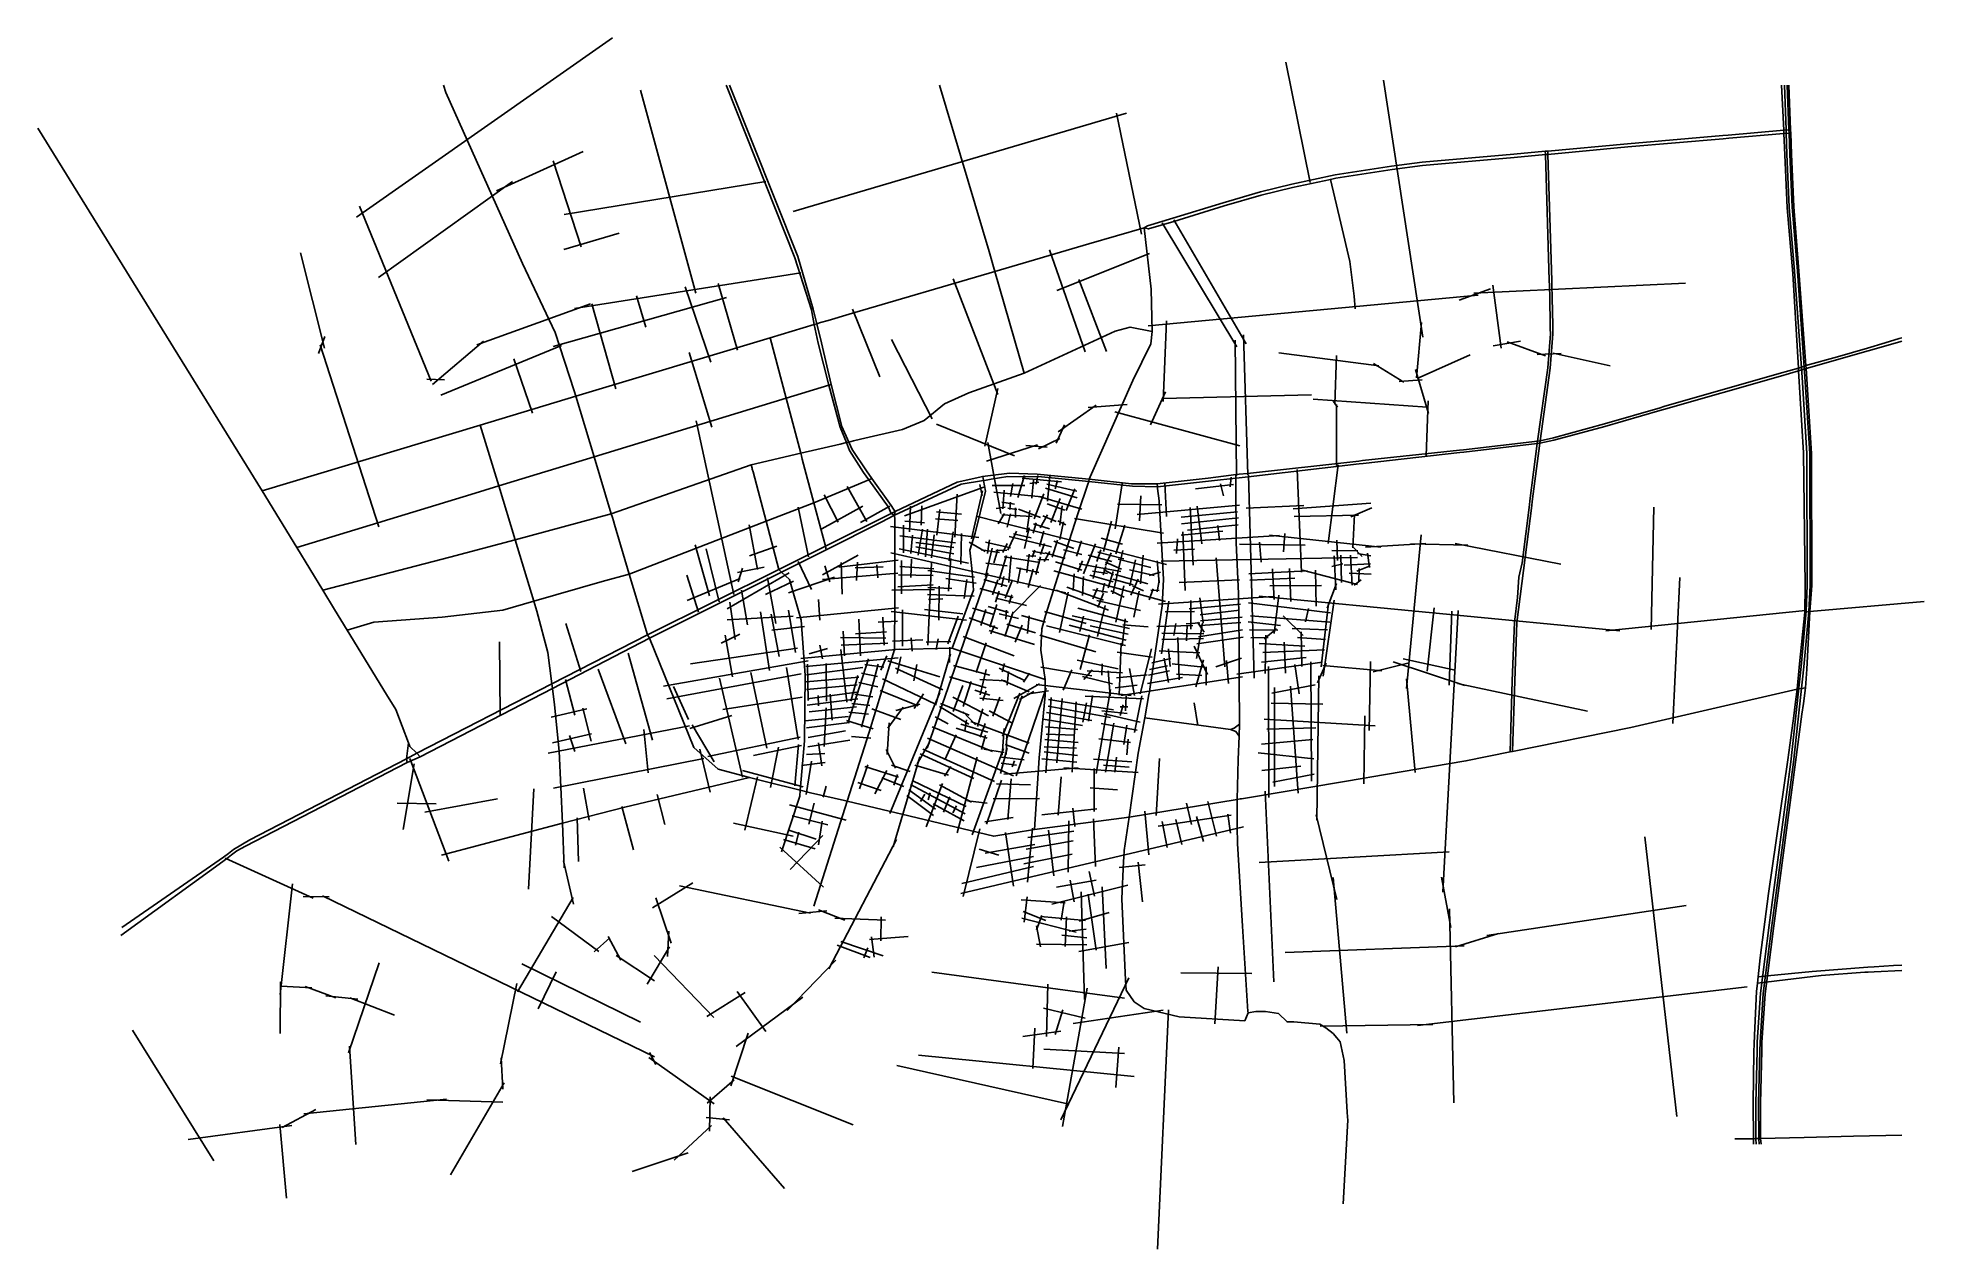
# Model space of a CAD drawing. Header units: metres. Extents: x 7739 to 15626, y -44 to 5020.
import ezdxf

# ---------------------------------------------------------------- set-up
doc = ezdxf.new("R2010")
doc.units = ezdxf.units.M
doc.header["$MEASUREMENT"] = 0
doc.layers.add('路网', color=2, linetype='Continuous')

msp = doc.modelspace()

# ---------------------------------------------------------------- linework, layer by layer
at = {"layer": '路网'}
for p, q in [((9072.2, 4270.2), (10142.7, 5019.8)), ((13058.6, 4414.4), (12956.9, 4918.2)), ((13530.1, 3768.1), (13365.6, 4842.7)), ((10489.9, 3952.3), (10259.6, 4800.6)), ((10896.8, 4293.9), (12290.2, 4704.9)), ((12249.6, 4704.9), (12353.6, 4198.1)), ((14806.4, 4613.1), (14784.1, 4611.2)), ((14784.8, 4597.3), (14809.2, 4599.4)), ((9657.6, 4379.7), (10019.3, 4544)), ((9893.4, 4505.9), (10011.6, 4146.3)), ((9163.5, 4017.9), (9723.5, 4418.3)), ((9940.7, 4281.2), (10783.6, 4419.1)), ((9384.6, 3584.4), (9084.5, 4316)), ((9938.7, 4134.5), (10170.3, 4203.4)), ((12752.7, 3727.9), (12439.6, 4245.6)), ((12489.1, 4258.3), (12791.1, 3740.1)), ((8938.1, 3721.6), (8837.2, 4120.2)), ((11968.5, 4133.9), (12118.6, 3706.6)), ((12000.3, 3963.1), (12387.6, 4118.5)), ((9982.8, 3887.5), (10929.7, 4036.5)), ((15076.9, 4034.1), (15077.9, 4010.5)), ((15102.5, 4026.3), (15102.2, 4044.2)), ((10553, 3664), (10445.7, 3979.1)), ((10584.5, 3993.2), (10664.1, 3714.5)), ((11752.3, 3528.4), (11566.8, 4012.4)), ((12091.7, 4009.3), (12206.9, 3708.4)), ((12381.9, 3815.2), (13761.4, 3943.6)), ((13680.9, 3922.5), (13812.2, 3970.1)), ((13743.4, 3952.1), (14627.8, 3994.6)), ((13821.7, 3985.7), (13857.8, 3721.6)), ((14058.4, 4004.4), (14059, 3983.5)), ((14069.4, 3985.5), (14068.8, 4004.6)), ((9574.4, 3735.7), (10050.1, 3907.5)), ((9893.6, 3729.5), (10619.3, 3934)), ((10055.3, 3907.7), (10156, 3552.5)), ((10242.8, 3941.2), (10281.9, 3810.4)), ((11144.8, 3885.8), (11259.9, 3601.7)), ((11011.5, 3828.9), (11043.3, 3838.5)), ((12444.8, 3499.9), (12458.2, 3836.3)), ((13524.7, 3829.8), (13503, 3598.1)), ((14062.4, 3819.4), (14062.7, 3802.8)), ((14073.1, 3801.6), (14072.9, 3818.2)), ((8913.5, 3699.9), (8940, 3770.7)), ((9164.9, 2976), (8920.1, 3735.7)), ((9389.6, 3571), (9603.2, 3751.8)), ((9424.6, 3525.7), (9928.8, 3733.3)), ((11308.3, 3758.3), (11478.2, 3426.9)), ((12751.2, 3188.5), (12745.6, 3755.7)), ((12780.2, 3777.8), (12797.9, 3193)), ((13823.9, 3732.6), (13937.5, 3751.1)), ((13881.8, 3748.9), (14043, 3690.8)), ((9730.2, 3678), (9807.8, 3450.1)), ((10462.6, 3704.3), (10556.7, 3391.9)), ((12928.3, 3702.5), (13345.8, 3648.3)), ((13168.7, 3692), (13161.9, 3487.8)), ((13323.5, 3657.5), (13450.7, 3580.3)), ((13498.7, 3632.7), (13554, 3449.4)), ((13505.6, 3595.9), (13727, 3694.2)), ((14007.3, 3696), (14107.9, 3699.4)), ((14074.6, 3702), (14312.7, 3648.3)), ((9439.5, 3589.2), (9366.3, 3593)), ((11698.3, 3312.6), (11753.3, 3554.3)), ((13430.8, 3583.2), (13527.5, 3589.6)), ((12005.7, 3373.1), (12164.1, 3483.8)), ((12131.1, 3474), (12293.8, 3487.3)), ((12390.6, 3401.9), (12454.5, 3539.9)), ((12442.9, 3511.2), (13064.6, 3526.6)), ((13071.3, 3508.4), (13547.7, 3476.1)), ((13155.7, 3499.3), (13172.6, 3475.6)), ((13168.7, 3487), (13168.7, 3231.9)), ((13551.8, 3501.4), (13543.2, 3271.9)), ((14536.9, 3477.7), (14521.7, 3472.9)), ((10491.2, 3418.3), (10649, 2692.9)), ((11496.7, 3404), (11822.7, 3272.3)), ((11997.2, 3324.8), (12031.6, 3401.9)), ((12241.7, 3456.3), (12765.2, 3314.6)), ((14521, 3461.6), (14535.4, 3465.6)), ((11149.2, 3334.2), (11179.5, 3341.3)), ((11704.9, 3249.2), (11919.4, 3317.8)), ((11710.7, 3327.8), (11766, 3031.1)), ((11869.7, 3315.7), (11958.7, 3308)), ((11923.6, 3301.7), (12012.7, 3344.4)), ((10931.7, 3272.3), (10935.4, 3258.6)), ((13262.6, 3250.3), (12796.8, 3198.6)), ((12800, 3183.9), (13263.9, 3238.4)), ((13133.3, 2906.4), (13175.8, 3234.2)), ((13277.8, 3252), (13262.6, 3250.3)), ((13263.9, 3238.4), (13280.4, 3240.4)), ((13683.4, 3295.9), (13277.8, 3252)), ((13280.4, 3240.4), (13684.6, 3285.5)), ((13699.4, 3297.6), (13683.4, 3295.9)), ((13684.6, 3285.5), (13700.5, 3287.4)), ((10726.6, 3216.9), (10729.5, 3205.8)), ((11722.1, 3190.1), (11700, 3187.3)), ((11704.3, 3170.7), (11725.2, 3174.3)), ((11806.6, 3102.1), (11816.1, 3155.9)), ((11836, 3098.7), (11865, 3189.8)), ((11854.3, 3178.2), (12019.1, 3164.1)), ((11886.3, 3155.9), (11924.3, 3161.7)), ((11894.6, 3095.5), (11901.4, 3170.5)), ((11912.6, 3153.4), (11919.9, 3189.5)), ((11970.6, 3187), (11960.3, 3083.3)), ((12002.5, 3169.6), (11993.3, 3133.7)), ((12272.8, 3156), (12243.1, 2967.4)), ((12458.1, 3019.1), (12450.9, 3157.4)), ((12684, 3155), (12696.5, 3104.6)), ((12728.3, 3182.4), (12724.9, 3142.1)), ((12796.8, 3198.6), (12761.5, 3195.5)), ((12762, 3180), (12800, 3183.9)), ((12800.4, 3193), (12824.9, 2343.4)), ((13003.7, 3215), (13023.1, 2785.6)), ((11027.1, 3109.5), (11085.3, 2995.4)), ((11123.6, 3144.3), (11205.9, 2998.2)), ((11362.4, 3021), (11694.5, 3141.7)), ((11573.7, 2932.4), (11582.9, 3111.3)), ((11688.8, 3126.3), (11642.9, 2925.8)), ((11678.2, 3151.8), (11687.5, 3106.9)), ((11729.9, 3147.9), (11866.2, 3148.2)), ((11736.6, 3120.8), (11935.6, 3100.2)), ((11770.3, 3078.7), (11822.2, 3069.9)), ((11774.5, 3050.5), (11780, 3129.3)), ((11806.1, 3078.4), (11803, 3047.7)), ((11905.3, 3009.1), (11945, 3112.7)), ((11926.4, 3101.7), (12104.7, 3049.7)), ((11952.5, 3136.9), (12084.1, 3096)), ((11958, 3153.9), (12083.2, 3124.8)), ((11974, 2993.7), (12013, 3094)), ((12039.3, 3043.9), (12074.4, 3134.4)), ((12350.1, 3105.5), (12345.6, 3001)), ((12579.7, 3134.4), (12738.8, 3151.7)), ((13977.1, 3084.3), (13975, 3067.7)), ((13985.1, 3064.3), (13987.2, 3080.7)), ((10141.5, 3014.4), (10145.7, 3000.7)), ((10918.5, 3057.9), (10961.4, 2849.3)), ((11017.1, 2967), (11188.2, 3062)), ((11178.9, 2993.9), (11301, 3062)), ((11364.1, 2998.9), (11446.6, 2991.9)), ((11383.1, 2954.8), (11387.5, 3061.4)), ((11434.7, 3063.3), (11432.1, 2982.6)), ((11492.1, 3009.5), (11585.1, 3002)), ((11496, 3038.1), (11601, 3028)), ((11497.8, 2939.9), (11511, 3047.8)), ((11661.7, 3019.5), (12458.3, 2818.3)), ((11746.3, 3052.3), (11783.9, 3058)), ((11754.5, 2987.7), (11780.6, 3031.7)), ((11769.7, 3025.9), (11896.2, 3018.6)), ((11805.8, 3030.2), (11792.1, 2973.5)), ((11794.9, 3054.1), (11832.8, 3047.7)), ((11827, 3055), (11826.7, 3014.4)), ((11839.4, 3048.7), (11930.7, 3014.8)), ((11874.7, 2953.2), (11886.2, 3043.4)), ((11961.3, 3025.6), (11930.6, 2970.7)), ((11941, 3021.1), (11996.4, 2997.4)), ((11958.9, 3072), (12032.5, 3044.8)), ((12004.2, 3001), (12036.9, 2983.4)), ((12022.2, 3063.8), (12011.5, 2982.5)), ((12073.3, 3010.1), (12446.1, 2948.8)), ((12195.4, 2872.5), (12228, 2999)), ((12253.1, 3069.8), (12439, 3067.8)), ((12335, 3027.1), (12762.9, 3066.3)), ((12519.8, 3016.4), (12754.5, 3038.4)), ((12521.4, 2988.4), (12759.1, 3013.4)), ((12556.4, 3055.8), (12569.7, 2814.6)), ((12586.5, 3061.8), (12606.1, 2904.2)), ((12791.7, 3053), (13032.1, 3064.6)), ((12988.1, 3050), (13312.2, 3074.3)), ((12991.4, 3017.9), (13261.4, 3023.5)), ((13228.5, 3017.4), (13316.5, 3054.6)), ((13243.6, 3027.2), (13237.1, 2887)), ((14484.6, 2545.8), (14495.7, 3057.1)), ((10713.6, 2983.9), (10748.9, 2796.9)), ((11304.8, 2977), (11673.2, 2930.9)), ((11343.4, 2938), (11575.9, 2908.9)), ((11358, 2982.6), (11358, 2867.2)), ((11396.3, 2940.7), (11389.3, 2864.4)), ((11419.3, 2857.4), (11438.2, 2965.8)), ((11459.4, 2966.2), (11450.1, 2849.9)), ((11476.2, 2846.3), (11487.2, 2942.4)), ((11549.8, 2833.6), (11565.7, 2954.3)), ((11597.6, 2818.9), (11601.6, 2947)), ((11710.4, 2864.4), (11718.3, 2921.3)), ((11795, 2877.3), (11831.2, 2957.2)), ((11800.9, 2934.9), (11977.7, 2891.1)), ((11819, 2945.9), (11892.1, 2929.8)), ((11864.5, 2884.3), (11883.9, 2971.4)), ((11913.8, 2992.5), (11900, 2949)), ((11901.9, 2988.5), (11968.7, 2966.8)), ((11945.7, 2956.6), (11927.7, 2892.8)), ((11979.8, 2847.9), (12003.1, 2919.7)), ((12012.5, 2922.6), (12028.1, 2996.6)), ((12184.8, 2927.7), (12274.8, 2903.1)), ((12246.1, 2862), (12283.8, 2982.5)), ((12419.3, 2907.3), (12929.9, 2939.4)), ((12504.1, 2925.3), (12500, 2863.4)), ((12519, 2940.9), (12693.4, 2956.6)), ((12525.8, 2955.1), (12536.3, 2709.7)), ((12545.3, 2960.9), (12757.1, 2983.8)), ((12672.4, 2980.3), (12679.5, 2918.1)), ((12888.7, 2940.2), (13354.3, 2890.7)), ((12952.5, 2946.9), (12947.4, 2871.2)), ((13170.2, 2920.2), (13172.3, 2835.2)), ((13461.5, 2300.1), (13522.4, 2941.4)), ((10487.1, 2900.3), (10547.7, 2687.2)), ((10533.4, 2883.3), (10588.1, 2661.5)), ((10715.4, 2853.8), (10829.4, 2894)), ((11019.4, 2774.6), (11169.7, 2857)), ((11305.7, 2866.3), (12036.7, 2699.3)), ((11340.5, 2884), (11629.8, 2823.1)), ((11391.9, 2840.3), (11388.6, 2764.1)), ((11410, 2892.2), (11568.4, 2863.1)), ((11410.4, 2909.4), (11569.7, 2889.5)), ((11546.8, 2706.8), (11556.9, 2843.1)), ((11632.9, 2910.8), (11700.4, 2872.3)), ((11683.3, 2879), (11759.8, 2868.5)), ((11700.8, 2911.1), (11805.3, 2887.4)), ((11700.8, 2767.8), (11729.4, 2886)), ((11736.4, 2825.6), (11753, 2881)), ((11744.9, 2876.9), (11790.7, 2878.4)), ((11759.2, 2754.4), (11788.7, 2855)), ((11773.8, 2868.2), (11792.2, 2906.1)), ((11779, 2850.1), (11928.2, 2826.4)), ((11798.3, 2742.1), (11808.8, 2853.5)), ((11873.3, 2854.1), (11911.6, 2852.3)), ((11883.6, 2860.9), (11873.6, 2784.7)), ((11907.4, 2877.9), (11896, 2848.8)), ((11898.3, 2873.8), (11948.3, 2863.8)), ((11912.4, 2776.1), (11931.8, 2850.2)), ((11920.7, 2839.3), (11966.6, 2837.2)), ((11948, 2905.9), (11930.7, 2859.7)), ((11946.3, 2830.5), (11970.1, 2872.5)), ((11948.9, 2867.2), (12033.9, 2843.7)), ((11986.9, 2916.1), (12070.4, 2885)), ((12027.5, 2878.9), (12104.7, 2860.4)), ((12103.2, 2917.5), (12081.7, 2853)), ((12161.8, 2904.9), (12111.4, 2779.4)), ((12130.6, 2856.4), (12229.2, 2830.3)), ((12184.2, 2879.7), (12166.4, 2830.3)), ((12171.4, 2869.2), (12279.6, 2841.7)), ((12203.5, 2813.3), (12226.9, 2866.5)), ((12275.4, 2876.2), (12233.5, 2695.1)), ((12256.6, 2840.1), (12392.1, 2805.7)), ((12349, 2737.8), (12360.8, 2856.4)), ((12435.2, 2831.2), (13256.9, 2847.8)), ((12488.4, 2878.5), (12574.7, 2882.5)), ((12665.6, 2846.3), (12701.7, 2390.3)), ((12763, 2903.3), (13037.6, 2899.3)), ((12853.7, 2827), (12847.4, 2910.8)), ((13149.9, 2876.8), (13257.3, 2875.7)), ((13159.6, 2854.5), (13165.3, 2712.2)), ((13186.8, 2856.8), (13189.3, 2742.6)), ((13227.7, 2856.8), (13233.8, 2731)), ((13234.2, 2894.5), (13275.4, 2851.5)), ((13256.3, 2863.8), (13312, 2854.8)), ((13290, 2890.7), (13541.6, 2906.4)), ((13297.9, 2865.6), (13306.9, 2804.8)), ((13479.7, 2903.9), (13717.3, 2898.1)), ((13665.3, 2905.6), (14106.2, 2818.7)), ((10452.3, 2773.5), (10501.7, 2618.8)), ((10622.1, 2633), (10880.7, 2783)), ((10665.2, 2784.7), (10776, 2806.8)), ((10685.1, 2802.8), (10667.9, 2745.9)), ((10790.4, 2761.6), (10824.4, 2572)), ((10877.3, 2699.8), (11070.6, 2764.4)), ((10918.8, 2830.1), (10974, 2713.6)), ((11019.4, 2754.7), (11335.6, 2781.4)), ((11029.6, 2811.9), (11050.9, 2745.5)), ((11088.7, 2807), (11336.3, 2836.1)), ((11097.7, 2826.2), (11101.9, 2693.8)), ((11156.4, 2804.6), (11273.4, 2808.4)), ((11166.7, 2827.6), (11161.5, 2750.6)), ((11247.5, 2816.8), (11251.7, 2761.9)), ((11338.2, 2775.1), (11482.5, 2772.4)), ((11342.8, 2809.8), (11485.7, 2799.6)), ((11350.7, 2834.3), (11350.7, 2695.2)), ((11710.9, 2783.6), (11457.2, 2050.4)), ((11459.8, 2792.7), (11655.4, 2765.4)), ((11460.9, 2481), (11476, 2825.4)), ((11703.1, 2823.8), (11792.5, 2812.5)), ((11768.2, 2724.2), (11778.7, 2768.1)), ((11831.6, 2803.4), (11924.5, 2784.1)), ((11847.7, 2803.9), (11835.4, 2738.3)), ((11900.2, 2799), (11879.5, 2722)), ((11986.5, 2791.8), (12453.8, 2663.4)), ((11994.1, 2829.3), (12104.7, 2793.7)), ((12072.5, 2778.8), (12067.4, 2708.8)), ((12087.6, 2787.8), (12106.9, 2833.7)), ((12093, 2820.7), (12267.7, 2788.6)), ((12110.7, 2768), (12106.4, 2688.6)), ((12137, 2774), (12234.7, 2745.1)), ((12148.5, 2790.4), (12211.7, 2780.4)), ((12165.9, 2818.4), (12151.7, 2759.8)), ((12204.9, 2810.1), (12193.9, 2775.3)), ((12194.3, 2796.9), (12236, 2774.4)), ((12202.6, 2827.1), (12269.5, 2798.2)), ((12213.6, 2720.8), (12234.7, 2788.1)), ((12243.9, 2776.7), (12379.8, 2736.9)), ((12302.8, 2796.1), (12406.2, 2772.2)), ((12304.2, 2729.2), (12328.6, 2837.4)), ((12385.2, 2771.9), (12432.9, 2786.1)), ((12418.7, 2833.3), (12427.4, 2741.4)), ((12801.8, 2779.4), (13046.2, 2791.8)), ((12806.3, 2752.8), (12994, 2760.8)), ((12901.3, 2800.3), (12908.7, 2671.6)), ((12971.6, 2801.4), (12977.9, 2663.6)), ((13026.2, 2793.6), (13257.2, 2733.7)), ((13081.5, 2794), (13084.4, 2643.6)), ((13149.2, 2810.2), (13195.5, 2820.3)), ((13201.3, 2815.3), (13311.6, 2821)), ((13221.2, 2781.3), (13313.8, 2777.3)), ((13254.1, 2790.3), (13309.4, 2812)), ((13262.8, 2745.1), (13263.1, 2801.2)), ((14575, 2152.9), (14603.9, 2764)), ((10454.6, 2667), (10675.7, 2759)), ((10681.2, 2710.2), (10707, 2565.1)), ((10782, 2692.8), (10898.8, 2747.7)), ((11310.5, 2710.5), (11488, 2713.2)), ((11335, 2725.1), (11482.9, 2733.4)), ((11458.4, 2692.3), (11654, 2684.9)), ((11460.7, 2721.5), (11560.6, 2717.9)), ((11508.4, 2727.9), (11507, 2584.7)), ((11535.2, 2759.3), (11661.9, 2739.9)), ((11623.5, 2755.2), (11612, 2675.7)), ((11678.1, 2718), (11817.6, 2679.5)), ((11695.1, 2754.8), (11792.6, 2727.6)), ((11752.5, 2754.3), (11730, 2691.8)), ((11759.1, 2706), (11743.4, 2660.6)), ((11814.2, 2754.2), (11783.8, 2676.7)), ((11811.4, 2691), (11800.9, 2654.3)), ((11810.5, 2608.1), (11931.7, 2729.9)), ((11997.4, 2710.8), (12215.7, 2626.6)), ((12046.9, 2702.8), (12010.3, 2533.7)), ((12042.1, 2722.5), (12194.5, 2669.1)), ((12149.7, 2711.7), (12211.8, 2702.3)), ((12170, 2718.9), (12150.5, 2674.2)), ((12171.4, 2638.1), (12194.5, 2698)), ((12198.8, 2739.8), (12190.2, 2700.9)), ((12224.8, 2707.4), (12281.2, 2681.4)), ((12234.4, 2756.4), (12318.2, 2733.3)), ((12279.7, 2729), (12245.8, 2576.8)), ((12308.3, 2690.3), (12339.1, 2756.4)), ((12316.1, 2729.1), (12361.7, 2707.2)), ((12321.6, 2598.4), (12343.3, 2706.7)), ((12402.4, 2716.8), (12385, 2670.2)), ((12392.1, 2710.5), (12427.2, 2709.6)), ((12428.1, 2750.8), (12418.4, 2703.4)), ((12425, 2651.6), (12904.1, 2684.1)), ((12510.6, 2743), (12763.8, 2753.5)), ((12846, 2685.1), (14353.4, 2540.3)), ((12889.8, 2728.2), (13105.6, 2730)), ((12927.8, 2690), (12908, 2529.4)), ((13168.1, 2738.8), (13130.3, 2635.3)), ((13242.2, 2731), (13271.5, 2754.5)), ((10632, 2660), (10654.6, 2504.4)), ((10797.9, 2374.2), (10760.5, 2619.4)), ((10804.9, 2610.8), (10838.3, 2433)), ((10907, 2450.5), (10877.4, 2627.2)), ((10911.2, 2595.7), (11337.8, 2636.9)), ((11008.2, 2585.1), (11002.7, 2671.2)), ((11306.6, 2621.6), (11622.4, 2585)), ((11354.9, 2629), (11354, 2476.8)), ((11446.9, 2629.5), (11606.4, 2611.5)), ((11463.1, 2672), (11523.2, 2673.8)), ((11647.4, 2635.3), (11732.4, 2611)), ((11682.3, 2563.3), (11702.3, 2630.1)), ((11712, 2642.6), (11798, 2617.9)), ((11720.1, 2556.1), (11748.3, 2650.9)), ((11744.3, 2677.2), (11872.3, 2647.2)), ((11758.4, 2611.1), (11838.7, 2592.6)), ((11781.9, 2516.3), (11817.3, 2620)), ((11789.6, 2627.4), (11787, 2588.8)), ((11851.3, 2604.4), (11952.2, 2577.3)), ((11877.5, 2529.8), (11883.7, 2603)), ((11948.5, 2621.4), (12122.2, 2570.8)), ((12064.3, 2603.1), (12303, 2551)), ((12087.9, 2635.8), (12296.3, 2578)), ((12166.4, 2667.7), (12349.1, 2625.8)), ((12169.4, 2516.3), (12201.3, 2646.9)), ((12437.1, 2445), (12468.2, 2664.8)), ((12452.4, 2619.6), (12575, 2621.7)), ((12552.4, 2633.3), (12767, 2651.7)), ((12559.7, 2547), (12559.7, 2667.3)), ((12598.1, 2678), (12611.8, 2574.4)), ((12598.6, 2607), (12763.3, 2627.5)), ((12801, 2657.5), (13143.1, 2615.7)), ((12808.6, 2603.2), (13140.8, 2577.1)), ((12946, 2603.2), (13029.5, 2521.5)), ((13039.1, 2578.2), (13051.6, 2633.8)), ((13135.1, 2655), (13104, 2389.7)), ((13158.5, 2668.6), (13113.4, 2350.8)), ((13576.9, 2637.4), (13548.1, 2371.7)), ((13613.1, 1448.8), (13676.9, 2625.1)), ((13640.4, 2313.2), (13651.3, 2622.6)), ((14294.4, 2540.7), (15129.1, 2626.3)), ((10009.3, 2370.6), (9946.7, 2571)), ((10597, 2488.8), (10674.9, 2526.9)), ((10621.9, 2586.9), (10896.9, 2602.4)), ((10808.8, 2543.1), (10944.4, 2558.7)), ((11112.3, 2435.6), (11106, 2538.6)), ((11157.9, 2528.2), (11288.1, 2536.3)), ((11178.3, 2436.1), (11171.9, 2590)), ((11253.3, 2577.4), (11333.3, 2580.6)), ((11277.7, 2480.3), (11272.7, 2598.2)), ((11543.6, 2487), (11587.1, 2601.5)), ((11633.1, 2594.5), (11752.6, 2550.5)), ((11716.6, 2541.9), (11906.6, 2483.2)), ((11738.4, 2562.3), (11724.1, 2528.2)), ((11790.4, 2568.8), (11910.8, 2532.2)), ((11825.2, 2493.2), (11854.7, 2564.5)), ((11956.7, 2562.1), (12286.1, 2479.7)), ((12051.3, 2564), (12290, 2501.4)), ((12111.6, 2602.1), (12096.1, 2537.5)), ((12136.4, 2523.9), (12097.5, 2379.7)), ((12139, 2562.1), (12298.2, 2527.4)), ((12284.7, 2590.5), (12272.2, 2477.3)), ((12275.4, 2566.3), (12381.2, 2557.3)), ((12417.7, 2559.1), (12567.6, 2563.3)), ((12438.2, 2530.7), (12614.4, 2528.6)), ((12497.1, 2571.7), (12488.7, 2521.2)), ((12540.8, 2570.1), (12597.6, 2574.3)), ((12545, 2564.8), (12541.8, 2499.1)), ((12583.4, 2424.4), (12608.6, 2572.7)), ((12615.5, 2535.4), (12588.1, 2577.5)), ((12591.3, 2515.6), (12775.9, 2544.5)), ((12600.2, 2582.3), (12773.8, 2598.1)), ((12601.3, 2562.9), (12769.1, 2576)), ((12799.5, 2578.2), (12935.2, 2563.5)), ((12805.2, 2544.8), (12924.2, 2542.8)), ((12866.5, 2506.7), (12918.2, 2549.3)), ((12983.5, 2551), (13131.7, 2544.2)), ((13021, 2536.2), (13023.2, 2391)), ((9672.5, 2190), (9670, 2495.2)), ((10309, 2084), (10207.3, 2447.9)), ((10915.6, 2467.6), (10467.7, 2402.3)), ((10643.7, 2348.6), (10613.3, 2522.1)), ((10928.9, 2424.5), (11341.4, 2464)), ((10963.6, 2444.8), (11041.3, 2466.7)), ((11020, 2423.2), (11009.1, 2480.9)), ((11094.7, 2512.4), (11284.5, 2509.7)), ((11097, 2462.3), (11121.9, 2242.5)), ((11098.3, 2480.8), (11293, 2488.9)), ((11312.7, 2497.5), (11438.9, 2502.5)), ((11394.2, 2455.7), (11391, 2511.1)), ((11452.8, 2492.7), (11556.2, 2496.4)), ((11495.8, 2462.2), (11503.1, 2507.5)), ((11552.9, 2471.8), (11550.4, 2408.4)), ((11573.8, 2463.9), (11598.8, 2455.5)), ((11598.8, 2455.5), (11951.1, 2336.8)), ((11607.8, 2516.8), (11821.5, 2436.1)), ((11703.7, 2491.2), (11662.2, 2366)), ((11927.9, 2522.1), (12162.6, 2452.8)), ((12251.9, 2451.2), (12398.3, 2430.9)), ((12260.2, 2272.2), (12268.2, 2489.3)), ((12347.4, 2278), (12395.6, 2464.8)), ((12427.6, 2456.4), (12597, 2449.1)), ((12439.2, 2503.9), (12612.3, 2508.6)), ((12466, 2465.9), (12473.4, 2391.2)), ((12505.5, 2513.3), (12510.8, 2335.5)), ((12629.7, 2357.7), (12573.9, 2476.5)), ((12584.4, 2486.5), (12778, 2514.4)), ((12810.8, 2511.8), (12883, 2512.4)), ((12845.6, 2488.1), (13036.2, 2476.3)), ((12860.8, 2450.6), (13119.2, 2461.9)), ((12872.7, 2522.1), (12871, 2362.6)), ((12955, 2363.3), (12949.6, 2492.7)), ((13006.2, 2512.4), (13122.6, 2504.5)), ((10081.7, 2380.1), (10198.5, 2068.9)), ((10355.5, 2309.6), (10960.7, 2414.7)), ((10720.6, 2366.5), (10787.6, 2049.9)), ((10869.4, 2388), (10918.6, 2086.2)), ((10950, 2391.8), (11336.1, 2427.8)), ((10952.5, 2357), (11189.1, 2386.8)), ((10956.9, 2401.2), (10960, 2249)), ((11034.7, 2403.5), (11036.2, 2247.1)), ((11212, 2423.5), (11125.8, 2154.1)), ((11252.6, 2402), (11183.1, 2138.4)), ((11196.5, 2400), (11276.1, 2388.4)), ((11288.9, 2435.5), (11263.4, 2375.8)), ((11293.8, 2415.2), (11510.2, 2348.1)), ((11325, 2385.1), (11522.4, 2293.6)), ((11347.8, 2431.6), (11331.9, 2362.9)), ((11402.5, 2332.1), (11414.5, 2399.7)), ((11555.4, 2444.8), (11492, 2229.5)), ((11567.5, 2396.4), (11719.5, 2355.2)), ((11704.4, 2378.4), (11679.8, 2272.9)), ((11758.5, 2384.2), (11867.6, 2331)), ((11780.4, 2404.6), (11771.4, 2369.5)), ((11798.1, 2370.1), (11792.4, 2313.6)), ((11933, 2388.6), (12146.2, 2352)), ((12025.8, 2292.1), (12062.8, 2377.8)), ((12084.8, 2417.7), (12256.3, 2381.6)), ((12113, 2336.6), (12146.7, 2377.3)), ((12126.6, 2372.9), (12274.5, 2364.5)), ((12189.8, 2402.2), (12187.9, 2354.9)), ((12214.8, 2374.1), (12222.4, 2269)), ((12304.1, 2383), (12324.8, 2269.7)), ((12382.7, 2355.4), (12470.1, 2373.4)), ((12386.4, 2378.7), (12462.7, 2394.1)), ((12396.6, 2407), (12476.6, 2424.4)), ((12448.7, 2427), (12466.6, 2324.5)), ((12481.8, 2403.3), (12612.3, 2388.1)), ((12581.3, 2306.6), (12613.3, 2419.6)), ((12623.3, 2313), (12623.3, 2390.3)), ((12664.9, 2389.8), (12771.2, 2426)), ((12709.6, 2416.6), (12717.5, 2320.4)), ((12751.8, 2359.3), (13108.7, 2410)), ((12855.6, 2409.7), (13041.7, 2428.9)), ((12884.8, 2391.3), (12885.8, 1844.2)), ((12994.5, 2400), (13012.8, 2277.8)), ((13064.8, 1912.5), (13061.9, 2411.5)), ((13125, 2405.9), (13088.8, 2323.5)), ((13111.6, 2396.3), (13358.5, 2372.9)), ((13310.7, 2412), (13306, 2124.6)), ((13321.6, 2369.2), (13467.5, 2405.5)), ((13405.2, 2411.7), (13704.6, 2312.6)), ((13447.9, 2424.3), (13665.2, 2375.7)), ((9946.1, 2337.1), (9984.4, 2188.3)), ((10369.6, 2257.1), (10930.7, 2360.3)), ((10396.6, 2308.1), (10459.3, 2169.4)), ((10685, 1928.8), (10588.9, 2342.5)), ((10951.3, 2327.1), (11172.3, 2347.6)), ((10953.7, 2296), (11164.9, 2314.7)), ((11167.3, 2354.1), (11137.8, 2246)), ((11171.5, 2324.9), (11250.7, 2306.6)), ((11183.7, 2364.2), (11250.6, 2349.8)), ((11261.3, 2291.8), (11420.4, 2226.8)), ((11271.5, 2340.3), (11492.5, 2234.4)), ((11551.4, 2347.9), (11703.6, 2302.4)), ((11566.1, 2203.2), (11607.3, 2312)), ((11642.1, 2329), (11608.1, 2224)), ((11657.5, 2292.7), (11719.5, 2272.4)), ((11677.4, 2337.7), (11785.5, 2331.9)), ((11704.4, 2289.4), (11689.7, 2249.7)), ((11767.5, 2335.5), (11884.4, 2285.7)), ((11819.6, 2257.9), (11927.5, 2319)), ((11830.3, 1934.1), (11955.2, 2301.6)), ((11860.9, 2326.5), (11885.3, 2363.5)), ((11873.9, 2275.5), (11964.6, 2289.3)), ((11913.4, 2316.7), (12310.4, 2270.8)), ((11950.7, 2295.6), (11950.8, 2307.9)), ((12107.6, 2349.1), (12232.3, 2319.5)), ((12164.6, 1944.2), (12223.7, 2294.8)), ((12243.9, 2302.9), (12335.4, 2313.5)), ((12248.9, 2344.8), (12377, 2357.4)), ((12267.7, 2271), (12776.1, 2348.7)), ((12379.3, 2320.8), (12525.5, 2345)), ((12500.2, 2360.2), (12605.4, 2353.9)), ((12762.2, 2333.4), (12762.1, 2342.1)), ((12898.3, 2279.8), (13079.2, 2314.4)), ((12908.9, 2303.8), (12908.9, 1890.3)), ((13008, 1862.5), (12976.2, 2309.6)), ((13094.5, 2352.1), (13086.4, 1749)), ((13497.2, 1949.1), (13462.1, 2340.7)), ((13675.1, 2320.8), (14218.2, 2204.6)), ((9886.3, 2179.3), (10035.2, 2214.2)), ((10017.8, 2217.2), (10052.7, 2079.8)), ((10603.1, 2211.4), (10935, 2263.3)), ((10956.5, 2229.8), (11167.5, 2256.7)), ((10957.5, 2256.8), (11163, 2284.8)), ((10964.3, 2201.7), (11162.1, 2222.8)), ((11002, 2270.4), (11003.2, 2227.4)), ((11034.7, 2219.1), (11027.1, 2057.4)), ((11052.5, 2276.6), (11059.9, 2166.6)), ((11142.4, 2236.9), (11217.7, 2228.6)), ((11155.1, 2276.6), (11230.3, 2264.2)), ((11225.6, 2214.6), (11346.9, 2170.6)), ((11357.9, 2221.7), (11293.3, 2133.5)), ((11510.3, 2282.7), (11301.2, 1776.6)), ((11326.6, 2208.3), (11426.7, 2234)), ((11442.1, 2277.6), (11403.1, 2216.5)), ((11509.8, 2224.8), (11631.6, 2151)), ((11513.6, 2236.7), (11633.2, 2188)), ((11564.7, 2263.8), (11713.4, 2185.2)), ((11667.9, 2141.2), (11690.7, 2214.6)), ((11677.4, 2259.1), (11775, 2250)), ((11761.2, 2262.8), (11731.4, 2184.3)), ((11844.4, 2280.8), (11773.1, 2100.2)), ((11788.9, 2088.1), (11855.1, 2268.8)), ((11843.5, 2254), (11903.4, 2286.6)), ((11975.4, 2262.6), (11953.8, 1947.3)), ((11963.1, 2225.6), (12223.7, 2178.2)), ((11964.3, 2253.9), (12236.7, 2210.9)), ((12021.6, 2257.6), (11999.4, 1988.6)), ((12080.1, 2243.5), (12063.5, 1950.4)), ((12123.2, 2240.4), (12109, 2159.5)), ((12118.3, 2267.8), (12361.4, 2256)), ((12148.5, 2270), (12131.9, 2163.4)), ((12276.7, 2231.9), (12264.3, 2187.4)), ((12264.9, 2223.3), (12297.1, 2222.6)), ((12289.7, 2267.1), (12286.6, 2206.6)), ((12354.6, 2268.4), (12324.3, 2115.1)), ((12386.5, 2285.3), (12384.6, 2275)), ((12589, 2144.7), (12573.9, 2239.9)), ((12896, 2238.4), (13112.1, 2234.5)), ((15086.2, 2232.1), (15080.1, 2185.6)), ((15114.7, 2192.5), (15120.7, 2236.4)), ((9873.2, 2030), (10463.5, 2142.9)), ((10465.7, 2133.1), (10641.6, 2186.5)), ((10475.7, 2147.4), (10567.5, 1993)), ((10947.8, 2164.5), (11128.2, 2183.1)), ((10953.6, 2135.1), (11133.2, 2157.4)), ((11120.9, 2165.7), (11232.3, 2130.7)), ((11130.6, 2200.5), (11212.4, 2192.9)), ((11298.9, 2155.5), (11290.8, 2023.5)), ((11477.9, 2139.5), (11730.9, 2036.7)), ((11491.2, 2181.6), (11546, 2152.2)), ((11579.1, 2133.3), (11708.7, 2092)), ((11597.6, 2150), (11711.1, 2117.5)), ((11607.7, 2201.9), (11660.2, 2147.2)), ((11621.8, 2168.6), (11614.4, 2122.6)), ((11640, 2161.4), (11884.1, 2071.2)), ((11699.9, 2153.7), (11679, 2095.7)), ((11716.2, 2206.5), (11811.4, 2156.4)), ((11778.9, 2133.1), (11770.7, 2021)), ((11942.7, 2170.8), (12106.6, 2145.6)), ((11952.6, 2139.4), (12087.5, 2128.4)), ((11956.2, 2199), (12146.1, 2166.3)), ((12184.5, 2153.3), (12335.4, 2126.1)), ((12188.2, 2206), (12293.4, 2194.8)), ((12198.1, 2194.2), (12348.4, 2159)), ((12238.3, 2155.1), (12202.4, 1949.3)), ((12292.1, 2145.9), (12279.1, 2066.1)), ((12865.8, 2171.3), (13330.2, 2143.1)), ((12877.5, 2129.5), (13082.9, 2135.3)), ((13287.2, 2185.5), (13282.5, 1901.2)), ((9891.8, 2072.8), (10054.2, 2110.6)), ((9963, 2102.7), (9984.4, 2036.5)), ((10272.6, 2127.9), (10291, 1947.2)), ((10541.2, 2015.7), (10926.4, 2096.1)), ((10731.6, 2019.3), (10932.6, 2061)), ((10802.1, 1885.9), (10835.6, 2054.5)), ((10919.1, 2065.3), (10903.9, 1892.4)), ((10959.2, 2055.7), (11133.8, 2084.1)), ((10959.6, 2094.7), (11115.8, 2122.5)), ((11002.7, 2073.1), (11017.8, 1976.1)), ((11140.9, 2098.8), (11222.5, 2092.1)), ((11416.4, 1984.6), (11467.9, 2073.8)), ((11459.4, 2092.3), (11818, 1934)), ((11531.3, 2001.1), (11578.9, 2105.3)), ((11701.3, 2105), (11684.1, 2044.1)), ((11783.8, 2064.9), (11883.8, 2029.3)), ((11791, 2102.7), (11787.8, 2023.5)), ((11946.4, 2056.3), (12082, 2050.8)), ((11948.9, 2087.1), (12089.4, 2073.6)), ((11954.4, 2108.7), (12074, 2104.3)), ((12174.6, 2089), (12307.5, 2073.5)), ((12297.6, 2087.8), (12292.1, 2022.3)), ((12855.1, 2066.3), (13070.2, 2086.7)), ((9313, 1985), (9266.9, 1710)), ((9294.4, 2007), (9457.2, 1578.5)), ((9894.9, 1882.7), (10523.9, 2006.6)), ((10507.3, 2046.5), (10549.8, 1865.8)), ((10931.7, 1978.2), (11031.2, 1990.8)), ((10973.7, 1995.8), (10952.2, 1856.3)), ((10953.1, 2023.5), (11029.6, 2027.3)), ((11209.1, 1980.1), (11175, 1879.9)), ((11196.7, 1973.4), (11338.4, 1928.5)), ((11286.7, 2045.2), (11325.5, 1967.2)), ((11308.9, 1979.1), (11387, 1952.7)), ((11315.7, 1638.2), (11427.2, 2013.6)), ((11406.1, 1979.4), (11546.1, 1937.5)), ((11428.3, 2026.2), (11652.4, 1923.2)), ((11439.5, 2046.2), (11739.1, 1910.8)), ((11529.6, 1933.2), (11556.1, 1974)), ((11582.8, 1696.9), (11666.2, 2013)), ((11777.3, 2049.4), (11645.9, 1688.3)), ((11695.1, 2046.3), (11779.9, 2032.1)), ((11763.9, 1944.3), (11791.9, 2049.6)), ((11766.6, 1987.5), (11830.6, 1979.8)), ((11768, 2012.2), (11863.1, 2001.9)), ((11812.6, 1972.2), (11822.1, 1997.4)), ((11937.2, 2005.2), (12082.6, 1992.3)), ((11947.1, 2034.2), (12085.7, 2019.4)), ((12153.5, 2004.3), (12313.1, 1993.2)), ((12194.4, 1979.6), (12302.6, 1970.3)), ((12241.4, 1949.3), (12249.4, 2012.4)), ((12415, 1768.7), (12429, 2006.9)), ((12841.5, 2031.3), (13074.1, 2006)), ((12856.1, 1956.4), (13019.6, 1974.9)), ((10685.1, 1957.1), (10938.7, 1888.8)), ((10748.9, 1930), (10695.2, 1706.9)), ((11167.2, 1906.2), (11265.4, 1873.7)), ((11238.1, 1859.7), (11288.6, 1956.4)), ((11268.1, 1926.9), (11360.6, 1890.2)), ((11333.8, 1940.3), (11318.8, 1895.9)), ((11387.3, 1898), (11616.8, 1775.5)), ((11394.7, 1915.4), (11620, 1806.7)), ((11453.5, 1720.8), (11522.3, 1902.4)), ((11509.3, 1896.8), (11643.3, 1824.9)), ((11704.9, 1732.9), (11768.8, 1916.9)), ((11747.9, 1901.1), (11889.7, 1897.3)), ((11778.3, 1941.2), (12088.3, 1967.8)), ((11794.1, 1752.5), (11809.3, 1922.6)), ((12005.8, 1770.8), (12018, 1930.3)), ((12029.4, 1968.7), (12339.3, 1948.5)), ((12155.5, 1785.4), (12155.1, 1965.7)), ((12838.1, 1850), (13293.2, 1926.9)), ((12902.1, 1907.7), (13075.4, 1941.3)), ((13293.2, 1926.9), (13308.2, 1929.4)), ((9241.3, 1820), (9405.2, 1817.4)), ((9357.8, 1782.9), (9661.2, 1837.9)), ((9813.4, 1879.7), (9790.4, 1461.2)), ((10044.2, 1749.9), (10021.5, 1882.7)), ((10328.9, 1856.3), (10360.2, 1730.8)), ((10985.5, 1820.9), (10962.9, 1733.1)), ((11023.3, 1845), (11035, 1890.8)), ((11372.8, 1852.4), (11484.1, 1768.7)), ((11381.2, 1876.3), (11492.1, 1794.6)), ((11447.4, 1857.6), (11429.2, 1826.7)), ((11469.4, 1863.9), (11461.5, 1833.9)), ((11482.6, 1817.6), (11612, 1747)), ((11552.7, 1846.2), (11525.4, 1782.8)), ((11626.4, 1830.3), (11708.1, 1821)), ((11927, 1839.7), (11733.3, 1838.5)), ((12139, 1884.6), (12253.6, 1876.4)), ((12541.8, 1821), (12562.9, 1730.8)), ((12631.4, 1827.4), (12667.3, 1682.8)), ((12772, 1838.9), (12838.1, 1850)), ((12870.9, 1870.5), (12906.1, 1074)), ((9994.8, 1759.5), (10000.2, 1576.5)), ((10181, 1806.1), (10230.1, 1625.4)), ((10647.7, 1737.2), (10896.9, 1682.3)), ((10882, 1813.1), (11118.6, 1749.6)), ((10892.5, 1767), (11042.9, 1729.7)), ((11018.6, 1745.3), (11002.9, 1646.2)), ((11327.3, 1779.5), (11351, 1773.9)), ((11565.4, 1779.4), (11580.7, 1809.6)), ((11699.2, 1742.4), (11817.5, 1760.7)), ((11937.2, 1772), (12166.6, 1796.4)), ((12050.3, 1746), (12047.1, 1532)), ((12074.7, 1722.4), (12066.9, 1800)), ((12152.3, 1755.1), (12161.3, 1555.9)), ((12367.7, 1787.1), (12384.3, 1604.1)), ((12423.4, 1723.8), (12728.1, 1770.5)), ((12440, 1743.6), (12460.5, 1635.5)), ((12497, 1752.5), (12522.6, 1647)), ((12584.1, 1764.7), (12612.9, 1660.4)), ((12714.7, 1773.7), (12725.6, 1694.3)), ((13084.1, 1771.5), (13170.7, 1417.3)), ((10857.2, 1667.9), (10989.8, 1629.1)), ((10878.6, 1707.3), (10994.2, 1670.1)), ((10884.6, 1542.8), (11022, 1684.5)), ((10906.5, 1644.4), (10920.8, 1699.1)), ((11046.6, 1128.3), (11329.1, 1669.1)), ((11598.6, 1442.3), (12779.5, 1721)), ((11677.6, 1712.9), (11607.4, 1430.2)), ((11784.9, 1697.7), (11818.7, 1472.9)), ((11871, 1628.7), (12067.7, 1662.2)), ((11898.3, 1715.8), (11876.7, 1489.4)), ((11878.7, 1677.1), (12071, 1702.8)), ((11965.2, 1708), (11986.5, 1517.2)), ((12754.5, 1652.3), (12753.4, 1721.6)), ((14591.8, 511), (14458, 1680.2)), ((8536.6, 1610), (8515.9, 1594.6)), ((8522.8, 1591), (8890.1, 1422.9)), ((8528.5, 1588.2), (8550, 1604.7)), ((9936.7, 1579.4), (9979.3, 1398.2)), ((10841.1, 1635.8), (11023.7, 1468.7)), ((11664, 1551.5), (11901.9, 1597.7)), ((11675, 1628.2), (11756.9, 1602.9)), ((11699.7, 1611.9), (11907.7, 1647.7)), ((11861.6, 1567.1), (12063.1, 1607.4)), ((12279.8, 1594.7), (12278.8, 1576.2)), ((12845.2, 1571.8), (13640.4, 1616.3)), ((11602.1, 1484.6), (11901.9, 1555.8)), ((12134.9, 1534.6), (12156.4, 1431.7)), ((12259.9, 1551.2), (12368.4, 1562.1)), ((12339.5, 1574.3), (12358.1, 1408.2)), ((13154.5, 1509.5), (13212.1, 858.4)), ((13607.7, 1510.3), (13646.9, 1299.9)), ((8804.6, 1483.2), (8752.7, 1020.2)), ((8849.1, 1429.9), (8957.7, 1429.2)), ((10317.2, 760.4), (8930.1, 1433)), ((9744.5, 1031.5), (9977.3, 1425.3)), ((10309, 1382.4), (10477.4, 1486.8)), ((10323.9, 1424), (10387.9, 1235.4)), ((10422, 1475.1), (10970, 1360)), ((11876.2, 1429), (11863.4, 1322.8)), ((11978.1, 1398.6), (12296.8, 1477.1)), ((11998.4, 1469.6), (12164.5, 1498.3)), ((12055.2, 1497.8), (12072.2, 1408.3)), ((12101.9, 1450.3), (12114.8, 999.1)), ((12163.7, 1205.2), (12130.9, 1439.7)), ((12189.3, 1470.3), (12205.8, 1128.9)), ((9887.3, 1346.6), (10085.6, 1200.5)), ((10921.4, 1358.6), (11038.4, 1370.2)), ((11002.9, 1374.9), (11112.9, 1330.6)), ((11264.9, 1345.2), (11264.3, 1245.1)), ((11850, 1416.9), (12035.1, 1404)), ((11859.1, 1367.7), (11954, 1329.2)), ((11937.6, 1351.3), (11914.7, 1290.7)), ((11931.7, 1346.6), (12118.8, 1330.1)), ((12018.1, 1331), (12030.6, 1408.8)), ((12039.5, 1345.3), (12035.1, 1221.4)), ((12092.3, 1327.1), (12218.6, 1363.4)), ((13658.6, 567.8), (13641.1, 1378.3)), ((13797.8, 1266.9), (14631.1, 1392.4)), ((10123.5, 1263.4), (10176.3, 1164)), ((10371.9, 1179.7), (10377.2, 1285.1)), ((11072.2, 1339.9), (11283.6, 1331.2)), ((11216.7, 1251), (11378.8, 1263.1)), ((11225.1, 1262.1), (11235.3, 1176.5)), ((11853.4, 1339.9), (12080.9, 1280.7)), ((11914.7, 1307.8), (11931.9, 1219.5)), ((12020.3, 1268.4), (12125, 1256.8)), ((12051, 1285), (12121.6, 1293.6)), ((13666.8, 1220.4), (13846.7, 1275.8)), ((10066, 1198.5), (10131.6, 1257.3)), ((10286.6, 1063.5), (10380.4, 1219.1)), ((11080.7, 1226.8), (11218.6, 1174.6)), ((11096.5, 1241.6), (11273.5, 1182.1)), ((11192.5, 1173.7), (11210.2, 1215.6)), ((11914, 1231.6), (12124.4, 1228)), ((12090.9, 1200.9), (12300.6, 1238)), ((12953.9, 1196.1), (13702.8, 1224.3)), ((9167, 1152.4), (9038.7, 776.4)), ((9762.4, 1148.5), (10259.2, 904.6)), ((9831.2, 961.3), (9906.8, 1115.9)), ((10157.3, 1183), (10317.7, 1077.5)), ((10316.4, 1182.9), (10565.9, 924)), ((10872.4, 954.1), (11075.3, 1163.4)), ((11477.4, 1113.2), (12282.8, 1005.6)), ((12517.5, 1110.9), (12814.3, 1107.8)), ((12674.6, 1136.5), (12660.2, 897.4)), ((15416.7, 1136.6), (15390.7, 1135.1)), ((15391.9, 1114.3), (15416.1, 1115.5)), ((8754.3, 1072.8), (8753.2, 857.9)), ((8755.1, 1055.8), (8885.8, 1048.4)), ((8856.9, 1053.6), (8985.5, 1006.7)), ((9741.6, 1066.6), (9674.5, 731.1)), ((10537.1, 928.2), (10697.1, 1029.4)), ((10663, 1033.7), (10782.4, 865.4)), ((11961.8, 1064.4), (11955.9, 845.1)), ((12300, 1090.6), (12015.7, 497.3)), ((12126.1, 1047.3), (12022.8, 468.5)), ((13507.2, 890.5), (14885.1, 1052.5)), ((8943.1, 1014.4), (9077.2, 1000.5)), ((9044.1, 1006.6), (9230.1, 933.6)), ((10659.6, 803.1), (10937.6, 1009.3)), ((11943.6, 963.1), (12117.6, 922.3)), ((11992.9, 853.4), (12024.7, 955.9)), ((12068.4, 899.5), (12444.5, 955.5)), ((12465.9, 957), (12420.2, -44.4)), ((12831.4, 949.9), (12871.8, 948.8)), ((8135.3, 872), (8475.1, 324.6)), ((11857.9, 844.4), (12015.7, 867.8)), ((11907.2, 879.3), (11898.8, 711.9)), ((13100.2, 887.9), (13571.6, 894.6)), ((9042.8, 804), (9069.5, 392.9)), ((10636.9, 638.9), (10709.4, 859.2)), ((11945.5, 791.7), (12282.1, 774)), ((12245.7, 631.8), (12258.2, 801)), ((14914.3, 816.1), (14913.6, 779.1)), ((14946.5, 784.6), (14947.4, 820.1)), ((9676.3, 756.4), (9683.1, 624.4)), ((10567.6, 563.9), (10294.5, 756.7)), ((10323.9, 728), (10296.4, 777.5)), ((11330.7, 724.3), (12044.5, 563.1)), ((11421.8, 766.8), (12323.6, 677.5)), ((9688.9, 651.7), (9464.3, 266.3)), ((10538.4, 566.7), (10650.8, 664.2)), ((10637.8, 679.4), (11148.6, 476)), ((8851.4, 521.8), (9448.1, 583.4)), ((9366.6, 580.2), (9684.3, 569.8)), ((10550.3, 592.6), (10547.9, 449.7)), ((8751.6, 476.5), (8779.5, 169.4)), ((8760.5, 464.8), (8901.6, 540.3)), ((10533.6, 505.9), (10631.6, 496.3)), ((10604.7, 504.7), (10861.4, 209.2)), ((13213.5, 528.4), (13214.7, 509.5)), ((8367.5, 415.1), (8801.3, 472.8)), ((10399.4, 327.4), (10556.4, 472.8)), ((14911.7, 417.2), (14912.7, 394.7)), ((14943.5, 394.7), (14942, 418.2)), ((10224.3, 280.6), (10457.8, 358))]:
    msp.add_line(p, q, dxfattribs=at)
for points in [[(9435.1, 4821.6), (9445.8, 4791.4), (9765.7, 4075.8), (9902.3, 3787.2), (9981.4, 3543.8), (9988.3, 3520.9), (10064.8, 3268.1), (10137, 3029.3), (10141.5, 3014.4)], [(10616.9, 4821.6), (10618.3, 4818.1), (10904.3, 4100.1), (10973.4, 3883.1), (10985.4, 3821.1), (11001.9, 3743.5), (11046.8, 3567.5), (11093.8, 3392.3), (11119.7, 3327.4), (11132.8, 3294.5), (11192, 3202.6), (11214, 3171.8), (11295.4, 3057.6), (11303.1, 3040.5), (11307.4, 3031), (11320.3, 3023.5)], [(11320.3, 3023.5), (11323.5, 3038.9), (11317.2, 3048.8), (11307.2, 3064.4), (11226.8, 3177.2), (11203.6, 3209.8), (11143.7, 3299), (11129.9, 3329.8), (11100.6, 3395.1), (11056.3, 3570.4), (11016.4, 3744.1), (10996.7, 3824.5), (10981.2, 3885.9), (10917.1, 4104.7), (10631.5, 4821.6)], [(11862.4, 3617.3), (11740.1, 4043), (11716.3, 4125.7), (11509.3, 4821.6)], [(15028.5, 4821.6), (15038.6, 4633), (15039.2, 4619.1), (15043.1, 4530.9), (15052.9, 4308.9), (15076.9, 4034.1)], [(15041, 4821.6), (15048.2, 4634.2), (15049.3, 4620.5), (15052, 4532.9), (15061.7, 4311.5), (15083.7, 4043.3), (15114.9, 3601.5)], [(15127.1, 3601.9), (15095.8, 4043.9), (15073.9, 4312.2), (15064.2, 4533.4), (15061.5, 4621.2), (15060.3, 4635), (15053.2, 4821.6)], [(15102.2, 4044.2), (15080.2, 4312.6), (15070.6, 4533.6), (15067.8, 4621.6), (15066.7, 4635.4), (15059.5, 4821.6)], [(7739.3, 4641.8), (8677.2, 3126.1), (8821.9, 2889.2), (8931.3, 2710), (8980.5, 2629.5), (9032.7, 2544), (9197, 2274.6), (9236, 2211.3), (9288.8, 2072.1), (9294.4, 2057.4), (9323.9, 2028.7), (9338.4, 2014.5)], [(14784.1, 4611.2), (14385.5, 4577), (14051.9, 4545.6), (14041.5, 4545.3), (13910.5, 4533.2), (13526.9, 4499.6), (13398.8, 4482.6), (13163.6, 4446.3), (12981.6, 4407.1), (12850.5, 4375.7), (12694.9, 4330), (12484.1, 4265.6), (12378.2, 4233.7), (12364.6, 4224.9)], [(12364.6, 4224.9), (12382.2, 4220.4), (12488.1, 4252.3), (12698.8, 4316.7), (12854.1, 4362.3), (12984.7, 4393.5), (13143.1, 4427.7), (13166.1, 4432.6), (13400.8, 4468.9), (13528.4, 4485.8), (13911.7, 4519.4), (14042, 4531.4), (14052.4, 4532.4), (14386.7, 4563.2), (14784.8, 4597.3)], [(15066.7, 4635.4), (15038.6, 4633), (14806.4, 4613.1)], [(14809.2, 4599.4), (15039.2, 4619.1), (15067.8, 4621.6)], [(14041.5, 4545.3), (14042, 4531.4), (14058.4, 4004.4)], [(14068.8, 4004.6), (14052.4, 4532.4), (14051.9, 4545.6)], [(13143.1, 4427.7), (13187.5, 4244.5), (13224.6, 4083.9), (13242.6, 3940), (13247.3, 3886.9)], [(11043.3, 3838.5), (11130.9, 3864.9), (11740.1, 4043), (12133.8, 4158.1), (12364.6, 4224.9)], [(11950.8, 2307.9), (11951.1, 2336.8), (11932.4, 2459.2), (11937.3, 2548.8), (11951.6, 2604.4), (12036.2, 2869.7), (12090.5, 3037.4), (12129.1, 3153.2), (12133, 3164.9), (12135.4, 3174.7), (12139.5, 3183.9), (12317.7, 3586.7), (12393.2, 3740.3), (12398.8, 3792), (12393.9, 3969.1), (12364.6, 4224.9)], [(15131.8, 3637.4), (15131.2, 3649.1), (15102.5, 4026.3)], [(14059, 3983.5), (14060.6, 3932.7), (14062.4, 3819.4)], [(14072.9, 3818.2), (14071, 3933), (14069.4, 3985.5)], [(15077.9, 4010.5), (15099.9, 3639.1), (15100, 3627.9), (15121.6, 3284.9), (15127.7, 2729.7), (15127.1, 2619.3), (15104.3, 2402.6), (15094.6, 2296.6), (15086.2, 2232.1)], [(8677.2, 3126.1), (9589.3, 3400.8), (9988.3, 3520.9), (10801.1, 3765.6), (10985.4, 3821.1), (10996.7, 3824.5), (11011.5, 3828.9)], [(11179.5, 3341.3), (11354.5, 3381.8), (11445.6, 3420.3), (11529.4, 3489.8), (11632.4, 3535.4), (11862.4, 3617.3), (12243.2, 3792.6), (12305.5, 3809.5), (12398.8, 3792)], [(14062.7, 3802.8), (14063, 3782.8), (14052.2, 3640.1), (14008.8, 3333.6), (14007.6, 3324.2), (13977.1, 3084.3)], [(13987.2, 3080.7), (14018.3, 3325.4), (14019.7, 3335.2), (14062.6, 3639), (14073.4, 3782.5), (14073.1, 3801.6)], [(10801.1, 3765.6), (10868, 3513), (10928.9, 3282.8), (10931.7, 3272.3)], [(14535.4, 3465.6), (15024.5, 3605.2), (15100, 3627.9), (15131.8, 3637.4), (15391.7, 3711.1), (15524.1, 3748.9), (15532, 3750.9)], [(15532, 3765.2), (15520.4, 3762.6), (15463.1, 3745.1), (15388, 3722.2), (15263.2, 3686.4), (15131.2, 3649.1), (15099.9, 3639.1), (15020, 3616.5), (14536.9, 3477.7)], [(15120.7, 2236.4), (15129.6, 2301.9), (15135.3, 2380.2), (15147.1, 2621.7), (15156.5, 2730.6), (15154.5, 3282.6), (15131.8, 3637.4)], [(11056.3, 3570.4), (11046.8, 3567.5), (10868, 3513), (10064.8, 3268.1), (9666.4, 3146.6), (9550.1, 3111.1), (8821.9, 2889.2)], [(15114.9, 3601.5), (15134.9, 3282.1), (15136.8, 2730.5), (15131.9, 2622.4), (15111, 2391.3), (15067.6, 1993.7), (14977, 1310.6), (14941, 1025.6), (14927.8, 821), (14926.8, 785.1), (14921.1, 566.5), (14922.3, 417.5), (14923.8, 394.7)], [(14936, 394.7), (14934.5, 417.9), (14933.3, 566.4), (14939, 784.8), (14939.9, 820.5), (14953.1, 1024.5), (14989, 1309), (15079.6, 1992.1), (15123.1, 2390), (15144, 2621.4), (15149, 2730.2), (15147, 3282.4), (15127.1, 3601.9)], [(14521.7, 3472.9), (14289.7, 3405.6), (14076, 3347.3), (14019.7, 3335.2), (14008.8, 3333.6), (13699.4, 3297.6)], [(9589.3, 3400.8), (9666.4, 3146.6), (9734.8, 2921.4), (9813, 2664.1), (9825.7, 2622.3), (9871.2, 2450.5), (9888.4, 2318.8), (9890.9, 2299.8), (9899.9, 2230.8), (9919.1, 2037.4), (9932.4, 1736.1), (9940.6, 1550.2)], [(13700.5, 3287.4), (14007.6, 3324.2), (14018.3, 3325.4), (14077.8, 3337.7), (14291.1, 3394.7), (14521, 3461.6)], [(8931.3, 2710), (9461.4, 2848.1), (9734.8, 2921.4), (10137, 3029.3), (10722, 3234.2), (10928.9, 3282.8), (11093.4, 3321.3), (11119.7, 3327.4), (11129.9, 3329.8), (11149.2, 3334.2)], [(10722, 3234.2), (10725.6, 3220.4), (10726.6, 3216.9)], [(10935.4, 3258.6), (10983.9, 3075.3), (11031.9, 2894), (11035.8, 2879.3)], [(11700, 3187.3), (11690.1, 3186.1), (11583.3, 3162.4), (11323.5, 3038.9), (11313.3, 3033.9), (11307.4, 3031), (11031.9, 2894), (10838, 2797.6), (10288.3, 2524.2), (9888.4, 2318.8), (9323.9, 2028.7), (9281.2, 2005.4), (8625.7, 1667.7), (8558, 1626), (8536.6, 1610)], [(8550, 1604.7), (8571.7, 1621.3), (8608, 1640.7), (9283.1, 1989.7), (9338.4, 2014.5), (9890.9, 2299.8), (10297.4, 2509.7), (10848.9, 2785.7), (11035.8, 2879.3), (11265.7, 2994.3), (11320.3, 3023.5), (11600.3, 3153.1), (11693, 3168.8), (11704.3, 3170.7)], [(10729.5, 3205.8), (10784.6, 2998.5), (10838, 2797.6)], [(10983.9, 3075.3), (11214, 3171.8), (11226.8, 3177.2)], [(11690.1, 3186.1), (11693, 3168.8), (11701.1, 3124.3), (11658.9, 2948.3), (11635.6, 2878.5), (11645.2, 2789), (11651, 2710.5), (11562.3, 2467.8)], [(12761.5, 3195.5), (12747.9, 3193.6), (12728.2, 3191), (12632.6, 3179.3), (12419, 3154.7), (12311.5, 3155.2), (12135.4, 3174.7), (12119.2, 3176), (11917, 3195.3), (11801.8, 3199.9), (11722.1, 3190.1)], [(11725.2, 3174.3), (11794.9, 3186.1), (11936, 3184.2), (12133, 3164.9), (12315.3, 3144.9), (12419.9, 3142.4), (12646.4, 3167.8), (12747.4, 3178.5), (12762, 3180)], [(12762.1, 2342.1), (12761.2, 2480.1), (12759.4, 2697.4), (12749.8, 2908.8), (12747.5, 3156.6), (12747.4, 3178.5), (12747.9, 3193.6)], [(12419, 3154.7), (12419.9, 3142.4), (12420.9, 3135.3), (12428.1, 3084.5), (12444.9, 2755.4), (12440, 2644.5), (12390.3, 2306.1), (12386.5, 2285.3)], [(10145.7, 3000.7), (10150.3, 2985.4), (10212.4, 2778), (10288.3, 2524.2), (10297.4, 2509.7)], [(10212.4, 2778), (10784.6, 2998.5), (10983.9, 3075.3)], [(11320.3, 3023.5), (11322.1, 3005.8), (11321.7, 2672.2), (11320.5, 2462), (11214.9, 2116.8), (11123.7, 1828), (10984.1, 1389.8)], [(13975, 3067.7), (13944.5, 2825.6), (13931.3, 2765.3), (13925.3, 2680.5), (13912.7, 2576.8), (13903.7, 2331.4), (13894.1, 2034.6)], [(13904.6, 2036.7), (13914.2, 2331), (13923.1, 2576), (13985.1, 3064.3)], [(9032.7, 2544), (9145, 2577.1), (9430.2, 2597.2), (9684.3, 2626.7), (9813, 2664.1), (10098.9, 2747.4), (10212.4, 2778)], [(10838, 2797.6), (10848.9, 2785.7), (10882.5, 2754.6), (10930.4, 2585.1), (10947.1, 2355.8), (10944.7, 2081.1), (10930.3, 1921), (10927.2, 1874.6), (10925.5, 1849.4), (10848.9, 1617.4)], [(15127.1, 2619.3), (15147.1, 2621.7), (15625.9, 2662.6)], [(10297.4, 2509.7), (10482.1, 2052.4), (10584, 1961.9), (10714.9, 1928.1), (10785.3, 1910), (10927.2, 1874.6), (10969.7, 1864), (11112, 1830.8), (11123.7, 1828), (11327.3, 1779.5)], [(11320.5, 2462), (11562.3, 2467.8), (11573.8, 2463.9)], [(11906.6, 1710.9), (11925.2, 2010.1), (11950.5, 2269.9), (11950.7, 2295.6)], [(12753.4, 1721.6), (12754, 1835.9), (12757.6, 2003.5), (12761.8, 2100.8), (12763.5, 2150.6), (12762.2, 2333.4)], [(13308.2, 1929.4), (13710.1, 1997.2), (13894.1, 2034.6), (13904.6, 2036.7), (14399.3, 2137), (15094.6, 2296.6), (15129.6, 2301.9)], [(12384.6, 2275), (12366.9, 2177.5), (12340, 2029.9), (12301.4, 1762.3), (12281.2, 1622.4), (12279.8, 1594.7)], [(12366.9, 2177.5), (12725.7, 2128.9), (12741.1, 2134.2), (12752.6, 2141.5), (12763.5, 2150.6)], [(15080.1, 2185.6), (15055.9, 2001.2), (14975.2, 1443.2), (14940.5, 1174.4), (14931.7, 1094.9), (14928.7, 1067.5), (14924.8, 1033), (14917.2, 881.8), (14914.3, 816.1)], [(14947.4, 820.1), (14960.6, 1023.8), (14970, 1098.2), (14996.5, 1308.1), (15087.1, 1991.2), (15114.7, 2192.5)], [(9288.8, 2072.1), (9281.2, 2005.4), (9283.1, 1989.7)], [(12725.7, 2128.9), (12748.4, 2119.2), (12761.8, 2100.8)], [(9427.5, 1603.6), (9932.4, 1736.1), (10193.6, 1803.7), (10714.9, 1928.1)], [(11351, 1773.9), (11736.1, 1682.1), (11906.6, 1710.9), (12301.4, 1762.3), (12754, 1835.9), (12765.8, 1837.8), (12772, 1838.9)], [(8086.6, 1267.5), (8528.5, 1588.2)], [(8515.9, 1594.6), (8090.3, 1300.2)], [(12799.4, 944.5), (12798.2, 949.6), (12776.1, 1306), (12754.5, 1652.3)], [(12278.8, 1576.2), (12270.7, 1420.2), (12286.1, 1079.9), (12288.9, 1038.8), (12322.4, 990), (12364.4, 961.5), (12511.2, 927), (12785, 910.7), (12799.4, 944.5), (12831.4, 949.9)], [(14928.7, 1067.5), (15195.1, 1100.6), (15378, 1113.6), (15391.9, 1114.3)], [(15390.7, 1135.1), (15157.2, 1116), (14970, 1098.2), (14931.7, 1094.9)], [(15416.1, 1115.5), (15532, 1121.4)], [(15532, 1142.9), (15497.5, 1141.8), (15416.7, 1136.6)], [(12871.8, 948.8), (12926.9, 940.9), (12961.9, 905.7), (12990, 905.8), (13098.9, 896.8), (13123.6, 881.5), (13154.2, 857.4), (13170.5, 839.2), (13184.4, 822), (13200.2, 744.6), (13213.5, 528.4)], [(14913.6, 779.1), (14910, 565.8), (14911.7, 417.2)], [(14942, 418.2), (14940.8, 566.3), (14946.5, 784.6)], [(13214.7, 509.5), (13215.6, 494.7), (13196.2, 145.3)], [(14834.5, 417.7), (14911.7, 417.2), (14926.1, 418.5), (14942, 418.2), (15123.4, 422.8), (15330.4, 427.8), (15532, 432.3)]]:
    msp.add_lwpolyline(points, dxfattribs=at)

doc.saveas('drawing.dxf')
